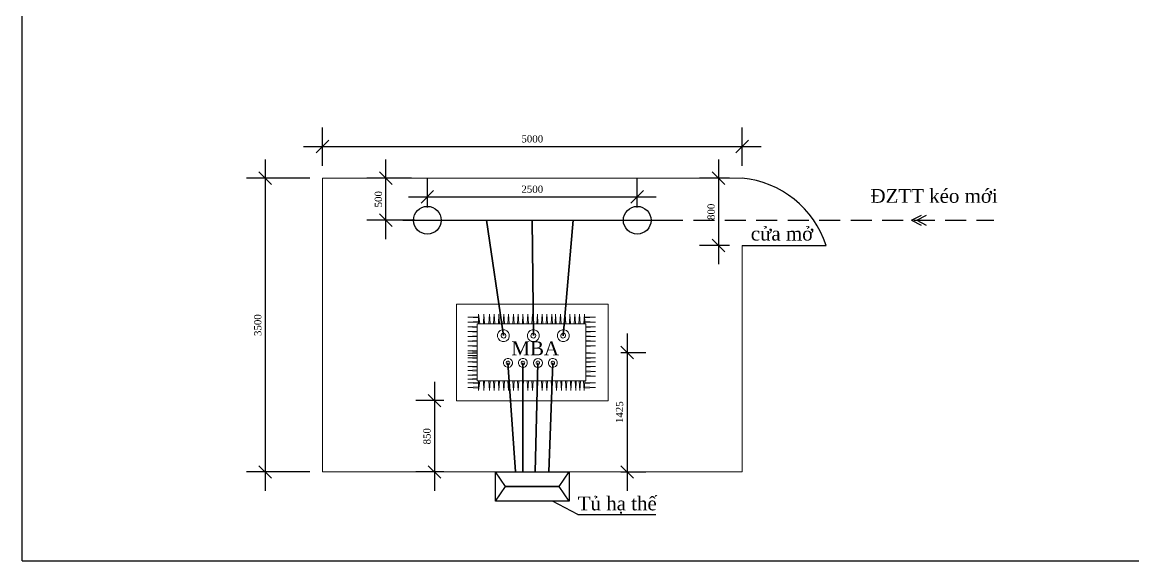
# Model space of a CAD drawing. Header units: inches. Extents: x -246336 to 136055, y -106871 to 69513.
# Drawn here: x -216812 to -203582, y -27906 to -21487 of the extents above; entities that cross this region are included whole.
import ezdxf

# ---------------------------------------------------------------- set-up
doc = ezdxf.new("R2010")
doc.units = ezdxf.units.IN
doc.header["$MEASUREMENT"] = 0
doc.linetypes.add('DASHED2', pattern=[0.375, 0.25, -0.125])
for name, color, linetype in [('03', 3, 'Continuous'), ('6 - Equipment', 1, 'Continuous'), ('WALK WAY', 47, 'Continuous'), ('XA-TT1', 7, 'Continuous')]:
    doc.layers.add(name, color=color, linetype=linetype)
doc.layers.add('K.THUOC', color=8, linetype='Continuous', lineweight=5)
doc.styles.get("Standard").update_dxf_attribs({"font": 'VNTIME_0.TTF', "height": 86})
doc.styles.add('VIET25', font='VNTIME_0.TTF', dxfattribs={"height": 2.5})
doc.linetypes.add('FENCELINE2', pattern='A,6.35,-2.54,[132,ltypeshp.shx,S=2.54,R=0,X=-2.54,Y=0],-2.54,25.4', length=36.83)
doc.dimstyles.new('TAM', dxfattribs={"dimscale": 75, "dimtxt": 2, "dimasz": 2, "dimexe": 3, "dimexo": 2, "dimgap": 1, "dimtad": 0, "dimtoh": 1, "dimdec": 0, "dimdsep": 46, "dimtxsty": 'Standard', "dimblk1": 'OBLIQUE', "dimblk2": 'OBLIQUE', "dimsah": 1, "dimcen": -1, "dimdle": 3, "dimclrd": 251, "dimclre": 251, "dimadec": 0, "dimazin": 0, "dimtfac": 1, "dimtdec": 0, "dimtmove": 0, "dimatfit": 3, "dimldrblk": 'OBLIQUE', "dimfxl": 1, "dimtvp": 1, "dimtolj": 1, "dimtzin": 0, "dimarcsym": 0})

# ---------------------------------------------------------------- blocks, each defined once
blk = doc.blocks.new('maybienap')
at = {"layer": '6 - Equipment', "color": 7, "lineweight": 0}
for p, q in [((1939877, 3794076), (1939884, 3794205)), ((1939884, 3794205), (1939891, 3794077)), ((1939934, 3794080), (1939941, 3794205)), ((1939941, 3794205), (1939948, 3794080)), ((1939991, 3794091), (1939998, 3794205)), ((1939998, 3794205), (1940005, 3794091)), ((1940048, 3794091), (1940055, 3794205)), ((1940055, 3794205), (1940062, 3794091)), ((1940105, 3794091), (1940112, 3794205)), ((1940112, 3794205), (1940119, 3794091)), ((1940162, 3794091), (1940169, 3794205)), ((1940169, 3794205), (1940176, 3794091)), ((1940219, 3794091), (1940226, 3794205)), ((1940226, 3794205), (1940234, 3794091)), ((1940305, 3794091), (1940312, 3794205)), ((1940312, 3794205), (1940319, 3794091)), ((1940362, 3794091), (1940369, 3794205)), ((1940369, 3794205), (1940376, 3794091)), ((1940408, 3794091), (1940415, 3794205)), ((1940415, 3794205), (1940422, 3794091)), ((1940465, 3794091), (1940472, 3794205)), ((1940472, 3794205), (1940480, 3794091)), ((1940522, 3794091), (1940530, 3794205)), ((1940530, 3794205), (1940537, 3794091)), ((1940579, 3794091), (1940587, 3794205)), ((1940587, 3794205), (1940594, 3794091)), ((1940658, 3794078), (1940665, 3794205)), ((1940665, 3794205), (1940672, 3794077)), ((1940714, 3794074), (1940722, 3794205)), ((1940722, 3794205), (1940729, 3794073)), ((1939848, 3794074), (1939962, 3794081)), ((1939962, 3794067), (1939848, 3794074)), ((1939962, 3794024), (1939848, 3794017)), ((1939848, 3794017), (1939962, 3794010)), ((1939962, 3794091), (1940643, 3794091)), ((1939962, 3792799), (1939962, 3794091)), ((1939962, 3794091), (1940643, 3794091)), ((1939962, 3794091), (1939962, 3792799)), ((1940643, 3792799), (1940643, 3794091)), ((1940643, 3794091), (1940643, 3792799)), ((1940757, 3794072), (1940643, 3794079)), ((1940643, 3794065), (1940757, 3794072)), ((1940643, 3794029), (1940757, 3794021)), ((1940757, 3794021), (1940643, 3794014)), ((1939962, 3793967), (1939848, 3793960)), ((1939848, 3793960), (1939962, 3793953)), ((1939962, 3793910), (1939848, 3793903)), ((1939848, 3793903), (1939962, 3793896)), ((1940643, 3793978), (1940757, 3793971)), ((1940757, 3793971), (1940643, 3793964)), ((1940643, 3793921), (1940757, 3793914)), ((1940757, 3793914), (1940643, 3793907)), ((1939962, 3793853), (1939848, 3793846)), ((1939848, 3793846), (1939962, 3793839)), ((1939962, 3793796), (1939848, 3793789)), ((1939848, 3793789), (1939962, 3793782)), ((1940643, 3793864), (1940757, 3793857)), ((1940757, 3793857), (1940643, 3793850)), ((1940643, 3793807), (1940757, 3793800)), ((1940757, 3793800), (1940643, 3793793)), ((1940643, 3793750), (1940757, 3793743)), ((1939962, 3793739), (1939848, 3793732)), ((1939848, 3793732), (1939962, 3793725)), ((1939962, 3793693), (1939848, 3793686)), ((1939848, 3793686), (1939962, 3793678)), ((1939962, 3793636), (1939848, 3793628)), ((1939848, 3793628), (1939962, 3793621)), ((1940757, 3793743), (1940643, 3793735)), ((1940643, 3793693), (1940757, 3793686)), ((1940757, 3793686), (1940643, 3793678)), ((1940643, 3793636), (1940757, 3793628)), ((1940757, 3793628), (1940643, 3793621)), ((1939962, 3793578), (1939848, 3793571)), ((1939848, 3793571), (1939962, 3793564)), ((1939962, 3793521), (1939848, 3793514)), ((1939848, 3793514), (1939962, 3793507)), ((1940643, 3793578), (1940757, 3793571)), ((1940757, 3793571), (1940643, 3793564)), ((1940643, 3793521), (1940757, 3793514)), ((1940757, 3793514), (1940643, 3793507)), ((1939962, 3793464), (1939848, 3793457)), ((1939848, 3793457), (1939962, 3793450)), ((1939962, 3793407), (1939848, 3793400)), ((1939848, 3793400), (1939962, 3793393)), ((1939962, 3793350), (1939848, 3793343)), ((1940643, 3793464), (1940757, 3793457)), ((1940757, 3793457), (1940643, 3793450)), ((1940643, 3793407), (1940757, 3793400)), ((1940757, 3793400), (1940643, 3793393)), ((1940643, 3793350), (1940757, 3793343)), ((1939848, 3793343), (1939962, 3793336)), ((1939962, 3793293), (1939848, 3793286)), ((1939848, 3793286), (1939962, 3793279)), ((1939962, 3793236), (1939848, 3793229)), ((1939848, 3793229), (1939962, 3793222)), ((1940757, 3793343), (1940643, 3793336)), ((1940643, 3793293), (1940757, 3793286)), ((1940757, 3793286), (1940643, 3793279)), ((1940643, 3793236), (1940757, 3793229)), ((1940757, 3793229), (1940643, 3793222)), ((1939962, 3793179), (1939848, 3793172)), ((1939848, 3793172), (1939962, 3793164)), ((1939962, 3793122), (1939848, 3793115)), ((1939848, 3793115), (1939962, 3793107)), ((1940643, 3793179), (1940757, 3793172)), ((1940757, 3793172), (1940643, 3793164)), ((1940643, 3793122), (1940757, 3793115)), ((1940757, 3793115), (1940643, 3793107)), ((1939962, 3793065), (1939848, 3793057)), ((1939848, 3793057), (1939962, 3793050)), ((1939962, 3793007), (1939848, 3793000)), ((1939848, 3793000), (1939962, 3792993)), ((1939962, 3792950), (1939848, 3792943)), ((1940643, 3793065), (1940757, 3793057)), ((1940757, 3793057), (1940643, 3793050)), ((1940643, 3793007), (1940757, 3793000)), ((1940757, 3793000), (1940643, 3792993)), ((1940643, 3792950), (1940757, 3792943)), ((1939848, 3792943), (1939962, 3792936)), ((1939962, 3792885), (1939848, 3792878)), ((1939848, 3792878), (1939962, 3792871)), ((1939962, 3792828), (1939848, 3792814)), ((1940757, 3792943), (1940643, 3792936)), ((1940643, 3792885), (1940757, 3792878)), ((1940757, 3792878), (1940643, 3792871)), ((1940643, 3792828), (1940757, 3792814)), ((1939848, 3792814), (1939962, 3792814)), ((1939877, 3792814), (1939884, 3792685)), ((1939884, 3792685), (1939891, 3792814)), ((1939934, 3792814), (1939941, 3792685)), ((1939941, 3792685), (1939948, 3792814)), ((1939962, 3792799), (1940643, 3792799)), ((1939991, 3792799), (1939998, 3792685)), ((1939998, 3792685), (1940005, 3792799)), ((1940048, 3792799), (1940055, 3792685)), ((1940055, 3792685), (1940062, 3792799)), ((1940105, 3792799), (1940112, 3792685)), ((1940112, 3792685), (1940119, 3792799)), ((1940162, 3792799), (1940169, 3792685)), ((1940169, 3792685), (1940176, 3792799)), ((1940219, 3792799), (1940226, 3792685)), ((1940226, 3792685), (1940234, 3792799)), ((1940276, 3792799), (1940284, 3792685)), ((1940284, 3792685), (1940291, 3792799)), ((1940305, 3792799), (1940312, 3792685)), ((1940312, 3792685), (1940319, 3792799)), ((1940334, 3792799), (1940341, 3792685)), ((1940341, 3792685), (1940348, 3792799)), ((1940362, 3792799), (1940369, 3792685)), ((1940369, 3792685), (1940376, 3792799)), ((1940408, 3792799), (1940415, 3792685)), ((1940415, 3792685), (1940422, 3792799)), ((1940465, 3792799), (1940472, 3792685)), ((1940472, 3792685), (1940480, 3792799)), ((1940511, 3792799), (1940519, 3792685)), ((1940519, 3792685), (1940526, 3792799)), ((1940568, 3792799), (1940576, 3792685)), ((1940576, 3792685), (1940583, 3792799)), ((1940615, 3792799), (1940622, 3792685)), ((1940622, 3792685), (1940629, 3792799)), ((1940757, 3792814), (1940643, 3792814)), ((1940657, 3792814), (1940665, 3792685)), ((1940665, 3792685), (1940672, 3792814)), ((1940715, 3792814), (1940722, 3792685)), ((1940722, 3792685), (1940729, 3792814))]:
    blk.add_line(p, q, dxfattribs=at)
at = {"layer": '6 - Equipment', "color": 7, "lineweight": 0, "extrusion": (0, 0, -1)}
for centre, major_axis, start_param, end_param in [((1940103, 3793823), (71.3, -3.8), -0.664895, 5.61829), ((1940103, 3793823), (20.2, -20.2), 3.315395, 9.59858), ((1940428, 3793699), (37.9, 37.9), 0.173802, 6.456987), ((1940428, 3793699), (15.1, 15.1), 0.173802, 6.456987)]:
    blk.add_ellipse(centre, major_axis=major_axis, ratio=1, start_param=start_param, end_param=end_param, dxfattribs=at)
at = {"layer": '6 - Equipment', "color": 7, "lineweight": 0}
for centre, major_axis, start_param, end_param in [((1940103, 3793466), (68.1, 21.2), -0.913567, 5.369618), ((1940103, 3793466), (28.4, 2.9), 3.997456404391317, 10.2806417115709), ((1940428, 3793520), (37.9, -37.9), 4.886191230471481, 11.16937653765107), ((1940428, 3793520), (15.1, -15.1), 0.1738022500938161, 6.456987557273402), ((1940428, 3793342), (9.3, -52.7), 0.785397, 7.068582), ((1940428, 3793342), (15.1, 15.1), -1.396994, 4.886191), ((1940428, 3793164), (52.7, 9.3), -0.785397, 5.497788), ((1940103, 3793110), (12.3, -70.3), 0.785391, 7.068576), ((1940103, 3793110), (7.3, -27.6), -0.871355, 5.41183), ((1940428, 3793164), (21, 4), 3.911937207371823, 10.19512251455141)]:
    blk.add_ellipse(centre, major_axis=major_axis, ratio=1, start_param=start_param, end_param=end_param, dxfattribs=at)
at = {"layer": 'K.THUOC', "color": 4, "lineweight": 5, "ltscale": 20}
for p, q in [((1939728, 3794359), (1940878, 3794359)), ((1939728, 3794359), (1939728, 3792549)), ((1940878, 3794359), (1940878, 3792549)), ((1940878, 3792549), (1939728, 3792549))]:
    blk.add_line(p, q, dxfattribs=at)
blk = doc.blocks.new('_OBLIQUE')
at = {"color": 0, "linetype": 'ByBlock'}
blk.add_line((-0.5, -0.5), (0.5, 0.5), dxfattribs=at)
blk = doc.blocks.new('*D130')
at = {"color": 251, "lineweight": -2}
for p, q in [((-213236, -23197), (-213236, -22742)), ((-208236, -23197), (-208236, -22742)), ((-213461, -22967), (-208011, -22967))]:
    blk.add_line(p, q, dxfattribs=at)
at = {"layer": 'Defpoints', "color": 0}
for p in [(-208236, -22967), (-213236, -23347), (-208236, -23347)]:
    blk.add_point(p, dxfattribs=at)
at = {"color": 251, "lineweight": -2, "xscale": 150, "yscale": 150, "zscale": 150, "rotation": 180}
blk.add_blockref('_OBLIQUE', (-213236, -22967), dxfattribs=at)
at = {"color": 251, "lineweight": -2, "xscale": 150, "yscale": 150, "zscale": 150}
blk.add_blockref('_OBLIQUE', (-208236, -22967), dxfattribs=at)
at = {"color": 0, "insert": (-210736, -22878), "char_height": 86, "attachment_point": 5}
blk.add_mtext('\\A1;5000', dxfattribs=at)
blk = doc.blocks.new('*D131')
at = {"color": 251, "lineweight": -2}
for p, q in [((-213917, -23122), (-213917, -27072)), ((-213386, -23347), (-214142, -23347)), ((-213386, -26847), (-214142, -26847))]:
    blk.add_line(p, q, dxfattribs=at)
at = {"layer": 'Defpoints', "color": 0}
for p in [(-213236, -23347), (-213917, -26847), (-213236, -26847)]:
    blk.add_point(p, dxfattribs=at)
at = {"color": 251, "lineweight": -2, "xscale": 150, "yscale": 150, "zscale": 150}
for p, rotation in [((-213917, -23347), 90), ((-213917, -26847), 270)]:
    blk.add_blockref('_OBLIQUE', p, dxfattribs=dict(at, rotation=rotation))
at = {"color": 0, "insert": (-214006, -25097), "char_height": 86, "attachment_point": 5, "rotation": 90}
blk.add_mtext('\\A1;3500', dxfattribs=at)
blk = doc.blocks.new('*D132')
at = {"color": 251, "lineweight": -2}
for p, q in [((-212480, -24072), (-212480, -23122)), ((-212176, -23347), (-212705, -23347)), ((-212136, -23847), (-212705, -23847))]:
    blk.add_line(p, q, dxfattribs=at)
at = {"layer": 'Defpoints', "color": 0}
for p in [(-212480, -23347), (-212026, -23347), (-211986, -23847)]:
    blk.add_point(p, dxfattribs=at)
at = {"color": 251, "lineweight": -2, "xscale": 150, "yscale": 150, "zscale": 150}
for p, rotation in [((-212480, -23347), 90), ((-212480, -23847), 270)]:
    blk.add_blockref('_OBLIQUE', p, dxfattribs=dict(at, rotation=rotation))
at = {"color": 0, "insert": (-212569, -23597), "char_height": 86, "attachment_point": 5, "rotation": 90}
blk.add_mtext('\\A1;500', dxfattribs=at)
blk = doc.blocks.new('*D133')
at = {"color": 251, "lineweight": -2}
for p, q in [((-211900, -25772), (-211900, -27072)), ((-211791, -25997), (-212125, -25997)), ((-211791, -26847), (-212125, -26847))]:
    blk.add_line(p, q, dxfattribs=at)
at = {"layer": 'Defpoints', "color": 0}
for p in [(-211641, -25997), (-211900, -26847), (-211641, -26847)]:
    blk.add_point(p, dxfattribs=at)
at = {"color": 251, "lineweight": -2, "xscale": 150, "yscale": 150, "zscale": 150}
for p, rotation in [((-211900, -25997), 90), ((-211900, -26847), 270)]:
    blk.add_blockref('_OBLIQUE', p, dxfattribs=dict(at, rotation=rotation))
at = {"color": 0, "insert": (-211990, -26422), "char_height": 86, "attachment_point": 5, "rotation": 90}
blk.add_mtext('\\A1;850', dxfattribs=at)
blk = doc.blocks.new('*D134')
at = {"color": 251, "lineweight": -2}
for p, q in [((-209607, -25197), (-209607, -27072)), ((-209681, -25422), (-209382, -25422)), ((-209681, -26847), (-209382, -26847))]:
    blk.add_line(p, q, dxfattribs=at)
at = {"layer": 'Defpoints', "color": 0}
for p in [(-209831, -25422), (-209831, -26847), (-209607, -26847)]:
    blk.add_point(p, dxfattribs=at)
at = {"color": 251, "lineweight": -2, "xscale": 150, "yscale": 150, "zscale": 150}
for p, rotation in [((-209607, -25422), 90), ((-209607, -26847), 270)]:
    blk.add_blockref('_OBLIQUE', p, dxfattribs=dict(at, rotation=rotation))
at = {"color": 0, "insert": (-209696, -26135), "char_height": 86, "attachment_point": 5, "rotation": 90}
blk.add_mtext('\\A1;1425', dxfattribs=at)
blk = doc.blocks.new('*D135')
at = {"color": 251, "lineweight": -2}
for p, q in [((-211986, -23697), (-211986, -23342)), ((-209486, -23697), (-209486, -23342)), ((-212211, -23567), (-209261, -23567))]:
    blk.add_line(p, q, dxfattribs=at)
at = {"layer": 'Defpoints', "color": 0}
for p in [(-209486, -23567), (-211986, -23847), (-209486, -23847)]:
    blk.add_point(p, dxfattribs=at)
at = {"color": 251, "lineweight": -2, "xscale": 150, "yscale": 150, "zscale": 150, "rotation": 180}
blk.add_blockref('_OBLIQUE', (-211986, -23567), dxfattribs=at)
at = {"color": 251, "lineweight": -2, "xscale": 150, "yscale": 150, "zscale": 150}
blk.add_blockref('_OBLIQUE', (-209486, -23567), dxfattribs=at)
at = {"color": 0, "insert": (-210736, -23478), "char_height": 86, "attachment_point": 5}
blk.add_mtext('\\A1;2500', dxfattribs=at)
blk = doc.blocks.new('*D136')
at = {"color": 251, "lineweight": -2}
for p, q in [((-208517, -23122), (-208517, -24372)), ((-208386, -23347), (-208742, -23347)), ((-208386, -24147), (-208742, -24147))]:
    blk.add_line(p, q, dxfattribs=at)
at = {"layer": 'Defpoints', "color": 0}
for p in [(-208236, -23347), (-208517, -24147), (-208236, -24147)]:
    blk.add_point(p, dxfattribs=at)
at = {"color": 251, "lineweight": -2, "xscale": 150, "yscale": 150, "zscale": 150}
for p, rotation in [((-208517, -23347), 90), ((-208517, -24147), 270)]:
    blk.add_blockref('_OBLIQUE', p, dxfattribs=dict(at, rotation=rotation))
at = {"color": 0, "insert": (-208605, -23747), "char_height": 86, "attachment_point": 5, "rotation": 90}
blk.add_mtext('\\A1;800', dxfattribs=at)

msp = doc.modelspace()

# ---------------------------------------------------------------- linework, layer by layer
at = {"color": 1}
for p, q in [((-216812.302, -27905.627), (-216812.302, -9052.59)), ((-211985.672, -23847.009), (-209485.672, -23847.009)), ((-208235.672, -24147.009), (-207235.672, -24147.009)), ((-216812.302, -27905.627), (-191394.958, -27905.627))]:
    msp.add_line(p, q, dxfattribs=at)
for p, q in [((-206216.493, -23847.009), (-206100.243, -23785.598)), ((-206155.163, -23847.009), (-206038.913, -23785.598)), ((-206216.493, -23847.009), (-206103.149, -23907.532)), ((-206155.163, -23847.009), (-206041.82, -23907.532)), ((-210193.579, -27353.793), (-210494.364, -27195.52)), ((-210193.579, -27353.793), (-209263.162, -27353.793))]:
    msp.add_line(p, q)
at = {"color": 6, "lineweight": 30}
for p, q in [((-211280.403, -23847.009), (-211079.661, -25222.571)), ((-210735.672, -23847.009), (-210723.219, -25222.571)), ((-210250.806, -23847.009), (-210368.956, -25223.209)), ((-211025.56, -25547.79), (-210935.899, -26847.009)), ((-210847.339, -25547.79), (-210847.339, -26847.009)), ((-210669.118, -25547.79), (-210701.697, -26847.009)), ((-210491.963, -25546.506), (-210540.316, -26847.009))]:
    msp.add_line(p, q, dxfattribs=at)
at = {"linetype": 'DASHED2', "ltscale": 1000}
msp.add_line((-209192.122, -23847.009), (-205236.657, -23847.009), dxfattribs=at)
at = {"color": 5}
for p, q in [((-211055.374, -27021.265), (-211174.222, -26847.009)), ((-210415.97, -27021.265), (-210297.123, -26847.009)), ((-211174.222, -27195.52), (-211055.374, -27021.265)), ((-210297.123, -27195.52), (-210415.97, -27021.265))]:
    msp.add_line(p, q, dxfattribs=at)
at = {"color": 5, "lineweight": 30}
msp.add_line((-210415.97, -27021.265), (-211055.374, -27021.265), dxfattribs=at)
at = {"color": 5}
msp.add_lwpolyline([(-210297.123, -26847.009), (-210297.123, -27195.52), (-211174.222, -27195.52), (-211174.222, -26847.009)], close=True, dxfattribs=at)
at = {"color": 1}
msp.add_arc((-208341.294, -24504.036), 1161.838, 17.8962921, 84.7840914, dxfattribs=at)
at = {"layer": '03'}
for p, q in [((-212279.223, -23847.009), (-211692.122, -23847.009)), ((-209779.223, -23847.009), (-209192.122, -23847.009))]:
    msp.add_line(p, q, dxfattribs=at)
for centre in [(-211985.672, -23847.009), (-209485.672, -23847.009)]:
    msp.add_circle(centre, 165, dxfattribs=at)
at = {"layer": 'WALK WAY', "color": 1, "linetype": 'FENCELINE2', "lineweight": 5, "ltscale": 10}
for p, q in [((-213235.672, -23347.009), (-208235.672, -23347.009)), ((-213235.672, -26847.009), (-213235.672, -23347.009)), ((-208235.672, -24147.009), (-208235.672, -26847.009)), ((-208235.672, -26847.009), (-213235.672, -26847.009))]:
    msp.add_line(p, q, dxfattribs=at)

# ---------------------------------------------------------------- block references
at = {"layer": 'WALK WAY', "rotation": 270}
msp.add_blockref('maybienap', (-4004189.596, 1914880.548), dxfattribs=at)

# ---------------------------------------------------------------- texts
at = {"layer": 'XA-TT1', "style": 'VIET25'}
for s, p in [('§ZTT kÐo míi', (-206706.751, -23639.448)), ('cöa më', (-208133.145, -24089.136)), ('MBA', (-210984.697, -25456.348)), ('Tñ h¹ thÕ', (-210194.098, -27304.441))]:
    msp.add_text(s, height=165, dxfattribs=at).set_placement(p)

# ---------------------------------------------------------------- dimensions: what is measured, and where the dimension line sits
for base, p1, p2, picture, middle in [((-208235.672, -22967.085), (-213235.672, -23347.009), (-208235.672, -23347.009), '*D130', (-210735.672, -22877.729)), ((-209485.672, -23567.046), (-211985.672, -23847.009), (-209485.672, -23847.009), '*D135', (-210735.672, -23477.691))]:
    dim = msp.add_linear_dim(base=base, p1=p1, p2=p2, dimstyle='TAM')
    dim.commit()
    dim.dimension.update_dxf_attribs({"geometry": picture, "text_midpoint": middle})
for base, p1, p2, picture, middle in [((-213916.684, -26847.009), (-213235.672, -23347.009), (-213235.672, -26847.009), '*D131', (-214006.04, -25097.009)), ((-212480.129, -23347.009), (-211985.672, -23847.009), (-212026.136, -23347.009), '*D132', (-212569.485, -23597.009)), ((-208516.843, -24147.009), (-208235.672, -23347.009), (-208235.672, -24147.009), '*D136', (-208604.645, -23747.009)), ((-209606.673, -26847.009), (-209830.672, -25422.009), (-209830.672, -26847.009), '*D134', (-209696.029, -26134.509)), ((-211900.289, -26847.009), (-211640.672, -25997.009), (-211640.672, -26847.009), '*D133', (-211989.644, -26422.009))]:
    dim = msp.add_linear_dim(base=base, p1=p1, p2=p2, angle=90, dimstyle='TAM')
    dim.commit()
    dim.dimension.update_dxf_attribs({"geometry": picture, "text_midpoint": middle})

doc.saveas('drawing.dxf')
